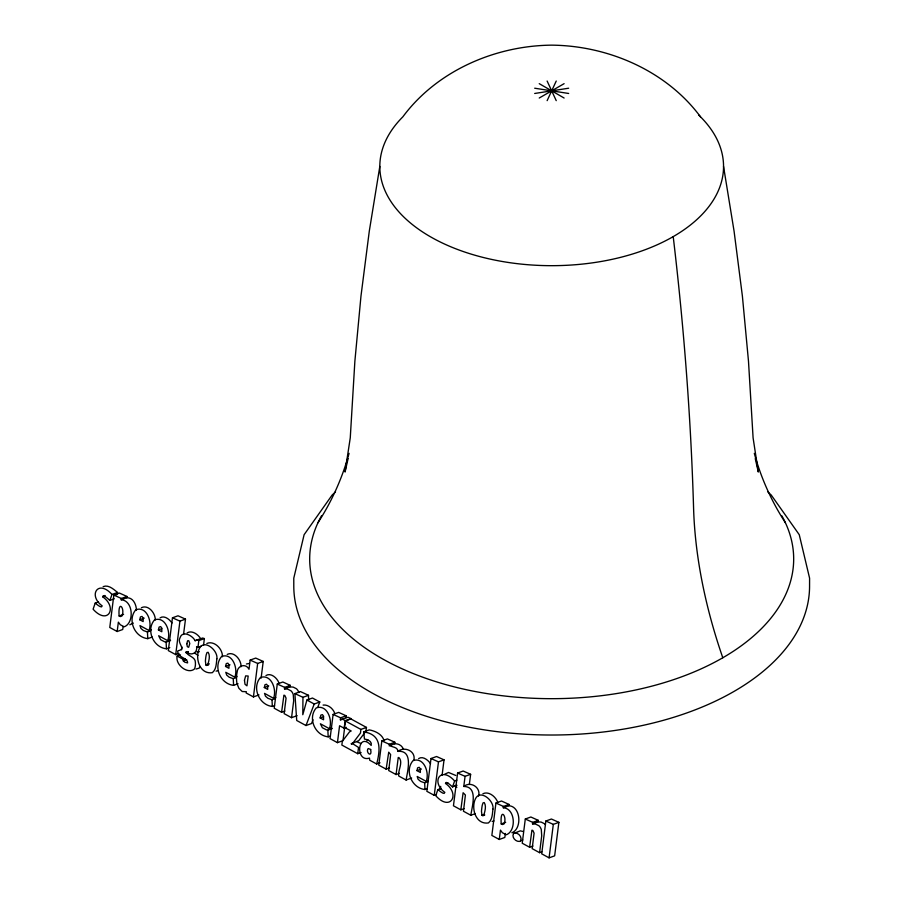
<?xml version="1.0" encoding="UTF-8"?>
<svg xmlns="http://www.w3.org/2000/svg" width="903" height="903" viewBox="0 0 903 903"><rect width="100%" height="100%" fill="white"/><g stroke="black" fill="none" stroke-linecap="round" stroke-linejoin="round"><path stroke-width="1.35" d="M478.567 796.051C481.107 787.551 470.621 780.79 463.781 786.457L465.068 776.332L470.632 774.322L469.346 784.447M413.788 760.495C416.306 751.262 404.747 745.946 397.918 751.386C397.862 745.844 389.103 747.628 389.295 744.264L394.859 742.255L394.667 743.801L389.103 745.81M180.487 654.844L177.157 656.052C174.99 664.664 187.801 674.778 194.495 668.942A12.777 8.601 70.1 0 0 195.387 662.554C195.782 656.616 186.639 656.029 186.221 651.684C190.815 656.447 197.87 653.083 196.583 646.571L197.971 647.338L201.313 646.119M126.917 596.454L121.352 598.475L121.183 599.784L126.747 597.775L126.917 596.454L119.422 593.057L113.857 595.077L109.771 627.472L117.176 631.513L122.74 629.493L123.079 626.817M117.176 631.513L118.361 622.156L120.313 624.774L124.23 626.795C134.479 623.047 133.373 600.427 121.183 599.784M119.14 615.993C117.785 598.7 125.404 608.52 121.928 616.004L120.404 616.568L119.14 615.993L123.587 614.379M139.751 619.74L140.428 616.907L141.997 616.444L143.148 617.957L143.137 621.591L139.751 619.74L144.198 618.137M158.409 629.899L159.086 627.066L160.666 626.603L161.818 628.104L161.806 631.75L158.409 629.899L161.75 628.691M183.546 634.47L185.487 619.131L178.026 615.79L172.462 617.799L168.319 650.6L175.701 654.619L179.031 653.411M175.701 654.619L179.923 621.14L185.487 619.131M181.616 649.821L181.966 647.022M199.552 639.087L195.104 640.701C192.7 635.656 182.44 629.978 180.047 637.755C176.627 643.523 186.989 649.167 177.947 650.747L177.677 651.345C177.406 657.553 188.027 657.881 187.61 662.904L184.776 662.181L183.332 660.872L183.038 659.258L177.157 656.052M197.971 647.338L198.829 640.588L204.383 638.579L203.536 645.318M225.547 666.448L226.235 663.615L227.804 663.152L228.956 664.653L228.944 668.299L225.547 666.448L230.005 664.834M261.102 678.176L263.224 661.436L255.718 658.084L250.154 660.093L249.002 669.258C245.83 662.915 237.444 665.59 237.128 672.204A24.674 16.615 70.1 0 0 236.958 683.56L238.889 688.3L242.207 691.517L246.316 691.687L246.158 692.973L253.427 696.924L258.992 694.915M253.427 696.924L257.66 663.445L263.224 661.436M264.308 687.544L264.985 684.7L266.554 684.248L267.706 685.749L267.694 689.384L264.308 687.544L268.755 685.93M290.224 685.343L284.659 687.364L284.468 688.865L290.032 686.844L290.224 685.343L282.842 682.002L277.277 684.011L274.219 708.245L281.589 712.264L284.93 711.045M281.589 712.264L283.914 695.186A12.416 8.353 70.1 0 1 284.84 695.502L286.059 698.154L284.14 713.641L291.556 717.682L297.121 715.673M291.556 717.682L293.678 700.841L293.261 694.565A5.949 4.007 70.1 0 0 290.811 690.716L287.662 689.136L284.468 688.865M320.147 717.93L320.836 715.097L322.405 714.634L323.556 716.147L323.545 719.781L320.147 717.93L323.488 716.722M346.176 715.797L340.612 717.817L340.363 719.815L345.928 717.806L346.176 715.797L338.681 712.399L333.117 714.408L330.058 738.631L337.44 742.65L343.005 740.641L344.641 727.649M337.44 742.65L339.573 725.764L343.964 728.111L346.199 727.31M357.746 753.712L358.536 747.458L353.412 744.185L351.312 743.812L358.773 740.641L365.997 731.069L366.46 727.412L350.895 718.935L345.33 720.955L344.506 727.491L351.211 730.978L349.54 731.836L342.327 741.318L341.853 745.054L357.746 753.712L361.087 752.504M366.46 727.412L360.895 729.421L360.444 733.078L353.208 742.661L351.312 743.812M376.653 763.994C380.479 749.355 381.732 734.478 363.695 731.881L364.462 739.083C367.679 739.388 372.375 741.408 371.189 745.415C357.475 730.425 354.913 762.73 369.474 758.091L369.711 760.213L376.653 763.994L379.994 762.787M394.859 742.255L387.398 738.914L381.834 740.923L378.775 765.146L386.157 769.164L389.486 767.956M386.157 769.164L388.719 752.188L390.638 754.592L388.696 770.552L396.078 774.571L399.419 773.363M396.078 774.571L398.234 757.504L398.968 757.617C403.506 762.313 397.715 770.394 398.72 776.004L406.102 780.023L411.655 778.014M406.102 780.023C407.377 771.772 413.743 749.874 397.918 751.386M416.949 770.62L417.637 767.787L419.206 767.324L420.358 768.825L420.346 772.471L416.949 770.62L421.408 769.017M442.098 775.192L444.039 759.852L436.567 756.511L431.002 758.52L426.859 791.321L434.241 795.34L436.465 794.538M434.241 795.34L438.474 761.861L444.039 759.852M440.337 789.143L440.687 786.355M470.632 774.322L463.16 771.027L457.595 773.047L453.453 805.803L460.835 809.822L464.176 808.614M460.835 809.822L463.115 792.721L465.395 795.035L463.453 811.244L470.835 815.262L475.283 813.648M470.835 815.262C471.84 807.248 478.624 786.547 463.781 786.457M508.999 804.426L503.445 806.435L503.276 807.756L508.84 805.736L508.999 804.426L501.504 801.017L495.939 803.038L491.853 835.433L499.269 839.474L504.833 837.453L505.341 833.446M499.269 839.474L500.454 830.117L502.395 832.735L506.312 834.767C516.561 831.008 515.466 808.399 503.276 807.756M501.221 823.954C499.867 806.661 507.486 816.481 504.021 823.965L502.486 824.541L501.221 823.954L505.68 822.351M538.256 820.342L532.691 822.362L532.499 823.863L538.064 821.843L538.256 820.342L530.862 817.001L525.298 819.01L522.239 843.244L529.621 847.251L532.962 846.043M529.621 847.251L531.935 830.184A12.416 8.353 70.1 0 1 532.872 830.5L534.091 833.153L532.172 848.639L539.588 852.68L541.811 851.879M539.588 852.68L541.71 835.839L541.292 829.564A5.949 4.007 70.1 0 0 538.843 825.703L535.693 824.134L532.499 823.863M545.852 821.03L541.71 853.832L549.08 857.85L554.645 855.841L558.878 822.351L551.417 819.021L545.852 821.03L553.313 824.371L558.878 822.351M549.08 857.85L553.313 824.371M379.813 166.445L369.293 231.157L360.974 296.082L354.879 361.166L350.262 437.842L345.048 472.032L348.106 458.6M343.964 728.111L345.533 720.639L351.098 718.619L348.084 717.275L345.928 717.806M349.066 453.351C342.372 477.935 331.785 501.425 317.935 522.803M317.845 707.072L319.786 702.003L312.472 698.03L306.907 700.039L302.798 714.725L302.956 697.319L294.886 693.606L296.715 720.492L305.993 725.538L311.558 723.529L313.002 719.725M150.79 630.745L147.449 631.953L143.408 630.531L140.902 628.386L139.976 625.587L148.995 630.497C152.494 621.93 146.783 605.834 135.845 609.728C127.018 619.898 134.649 637.304 147.776 638.647L152.223 637.044M170.565 640.498L166.118 642.112L164.628 641.785L160.621 639.696L158.646 635.746L167.665 640.656C171.152 632.089 165.441 615.993 154.515 619.887C145.676 630.057 153.307 647.462 166.434 648.805L169.775 647.598M236.597 677.442L233.256 678.65L229.215 677.227L226.698 675.094L225.784 672.295L234.803 677.194C238.302 668.638 232.59 652.542 221.653 656.436C212.826 666.595 220.456 684.011 233.584 685.354L238.031 683.74M275.347 698.538L272.006 699.746L267.965 698.324L265.459 696.179L264.534 693.38L273.553 698.29C277.052 689.723 271.34 673.627 260.403 677.532C251.576 687.691 259.206 705.096 272.334 706.451L274.557 705.638M332.304 728.529L327.857 730.143L326.367 729.816L322.36 727.728L320.384 723.777L329.403 728.687C332.891 720.12 327.179 704.024 316.253 707.918C307.415 718.088 315.045 735.493 328.184 736.837L330.408 736.035M427.999 781.626L424.658 782.833L420.617 781.4L418.1 779.266L417.186 776.467L426.205 781.377C429.693 772.81 423.992 756.714 413.055 760.608C404.228 770.778 411.847 788.184 424.986 789.527L427.209 788.725M98.529 601.895L95.199 603.102L93.099 609.22C107.965 625.7 117.875 607.572 102.863 596.951C103.044 593.542 108.71 599.637 109.873 600.405L114.32 598.791M441.195 788.398L437.853 789.606L435.754 795.724C450.62 812.203 460.53 794.076 445.518 783.454C445.71 780.045 451.376 786.141 452.527 786.908L456.974 785.294M109.873 600.405L111.983 594.479L117.548 592.47C113.62 589.287 108.484 584.433 103.145 586.634M116.701 594.829L117.548 592.47M452.527 786.908L454.638 780.982L456.862 780.181M520.557 840.783C522.521 837.16 518.412 832.645 514.676 832.859L513.468 833.559C511.538 837.194 515.557 841.765 519.36 841.438L522.792 839.971M305.993 725.538L314.221 704.013L319.786 702.003M547.128 100.651L556.237 81.033M200.06 666.933L199.123 668.141L196.03 669.044M444.739 774.187L448.531 772.46L455.767 775.463M335.532 491.909L332.146 495.025L304.108 534.711L293.78 578.168L293.791 586.126A257.886 148.893 0 0 0 551.677 735.019A257.886 148.893 0 0 0 809.562 586.126L809.585 578.168L799.257 534.711L771.218 495.025L767.832 491.909M195.104 640.701L197.102 640.024L198.829 640.588M133.351 623.07L129.795 624.786M366.911 740.663L367.939 739.975M187.169 632.89C191.978 629.888 198.163 634.47 200.669 638.681L202.667 638.015L204.383 638.579M141.41 607.719C148.306 604.197 155.621 613.318 155.26 620M160.068 617.878C164.256 614.954 169.708 619.458 171.988 623.025M227.217 654.427C234.114 650.894 241.428 660.014 241.067 666.707M265.967 675.512C270.9 672.408 277.198 678.085 278.835 682.758M418.62 758.599C422.807 755.676 428.259 760.179 430.528 763.746M539.238 98.021L564.115 83.663M206.832 643.455C214.395 640.261 222.917 649.178 222.409 656.797M482.913 793.726C488.918 790.802 495.95 796.965 497.858 802.564M340.363 719.815L342.519 719.285L345.533 720.639M246.429 663.976L249.488 663.445M102.694 596.296L104.917 595.495M102.863 596.951L105.087 596.138M148.995 630.497L151.219 629.684M167.665 640.656L169.888 639.843M185.86 652.35L188.095 651.548M186.007 652.858L188.23 652.056M182.993 659.619L185.217 658.806M183.332 660.872L186.673 659.653M205.884 664.958L207.656 665.195C208.774 661.222 210.512 655.939 208.141 652.282L206.956 652.587L206.166 655.002A50.286 33.851 70.1 0 0 205.399 661.086L205.884 664.958L209.225 663.75M206.471 665.511L208.695 664.71M234.803 677.194L237.026 676.392M273.553 698.29L275.776 697.488M294.886 693.606L300.451 691.585L308.521 695.31L308.555 700.389M302.956 697.319L308.521 695.31M329.403 728.687L331.627 727.874M363.695 731.881L369.259 729.872C375.343 731.012 382.296 734.331 384.114 740.731M426.205 781.377L428.428 780.564M445.518 783.454L447.741 782.641M481.965 815.228L483.737 815.465C484.855 811.492 486.604 806.21 484.222 802.553L483.049 802.857L482.247 805.273A50.286 33.851 70.1 0 0 481.48 811.345L481.965 815.228L484.2 814.416M482.552 815.781L484.776 814.98M513.468 833.559L520.241 830.85L523.119 831.482M216.054 671.143L217.905 670.669M492.146 821.414L493.986 820.94M199.371 651.695L196.865 651.943M511.877 832.747C522.126 828.999 521.031 806.379 508.84 805.736M323.093 705.074C328.094 704.385 333.049 708.562 334.674 713.144M534.689 93.472L568.676 88.212M126.747 597.775C133.238 597.368 136.398 604.796 136.432 610.315M290.032 686.844L293.227 687.115L296.376 688.696A5.949 4.007 70.1 0 1 298.825 692.556M394.667 743.801C398.437 743.372 402.286 745.731 403.483 749.377M538.064 821.843L541.258 822.114L544.407 823.694A5.949 4.007 70.1 0 1 545.435 824.755M356.877 741.803L361.155 743.553M534.689 88.212L568.676 93.472M457.595 773.047L465.068 776.332M172.462 617.799L179.923 621.14M431.002 758.52L438.474 761.861M381.834 740.923L389.295 744.264M250.154 660.093L257.66 663.445M277.277 684.011L284.659 687.364M525.298 819.01L532.691 822.362M113.857 595.077L121.352 598.475M333.117 714.408L340.612 717.817M495.939 803.038L503.445 806.435M306.907 700.039L314.221 704.013M345.33 720.955L360.895 729.421M194.596 653.061L197.971 655.352M539.238 83.663L564.115 98.021M437.853 789.606C439.343 790.656 444.547 795.509 444.84 792.382C430.528 782.032 440.653 765.383 454.638 780.982M95.199 603.102C96.677 604.152 101.881 609.006 102.186 605.879C87.873 595.529 97.987 578.879 111.983 594.479M455.067 785.339L456.839 787.393M700.514 116.837C666.448 70.829 608.283 45.658 551.677 45.15C495.081 45.658 436.917 70.829 402.84 116.837A171.863 99.228 0 0 0 442.12 242.896A171.863 99.228 0 0 0 663.965 241.575A171.863 99.228 0 0 0 698.708 115.065M785.418 522.803C771.568 501.425 760.981 477.935 754.298 453.351M547.128 81.033L556.237 100.651M755.247 458.6L758.317 472.032L753.091 437.842L748.485 361.166L742.39 296.082L734.071 231.157L723.54 166.445M424.658 782.833L424.986 789.527M327.857 730.143L328.184 736.837M272.006 699.746L272.334 706.451M233.256 678.65L233.584 685.354M166.118 642.112L166.434 648.805M147.449 631.953L147.776 638.647M781.851 515.827A241.993 139.705 0 0 1 551.677 698.674A241.993 139.705 0 0 1 321.513 515.827M722.795 657.756A393.527 227.206 60 0 1 693.583 508.287A2869.136 1656.508 60 0 0 673.209 236.609M186.831 643.715L187.316 646.672L188.671 647.293L189.788 643.512L188.738 640.701L187.576 640.814L186.831 643.715M244.476 680.207L245.006 684.271L246.948 685.84L248.178 676.031L245.65 675.884L244.476 680.207M216.855 658.806C216.257 663.524 216.381 669.462 212.34 672.679C199.721 674.564 194.755 658.231 199.326 648.557C204.157 638.523 218.312 650.51 216.855 658.806M492.936 809.077C492.349 813.784 492.474 819.721 488.421 822.949C475.802 824.834 470.835 808.501 475.407 798.828C480.238 788.793 494.404 800.769 492.936 809.077M370.67 749.479C372.363 757.843 365.929 753.158 367.758 749.106L368.345 748.553L370.67 749.479"/></g></svg>
